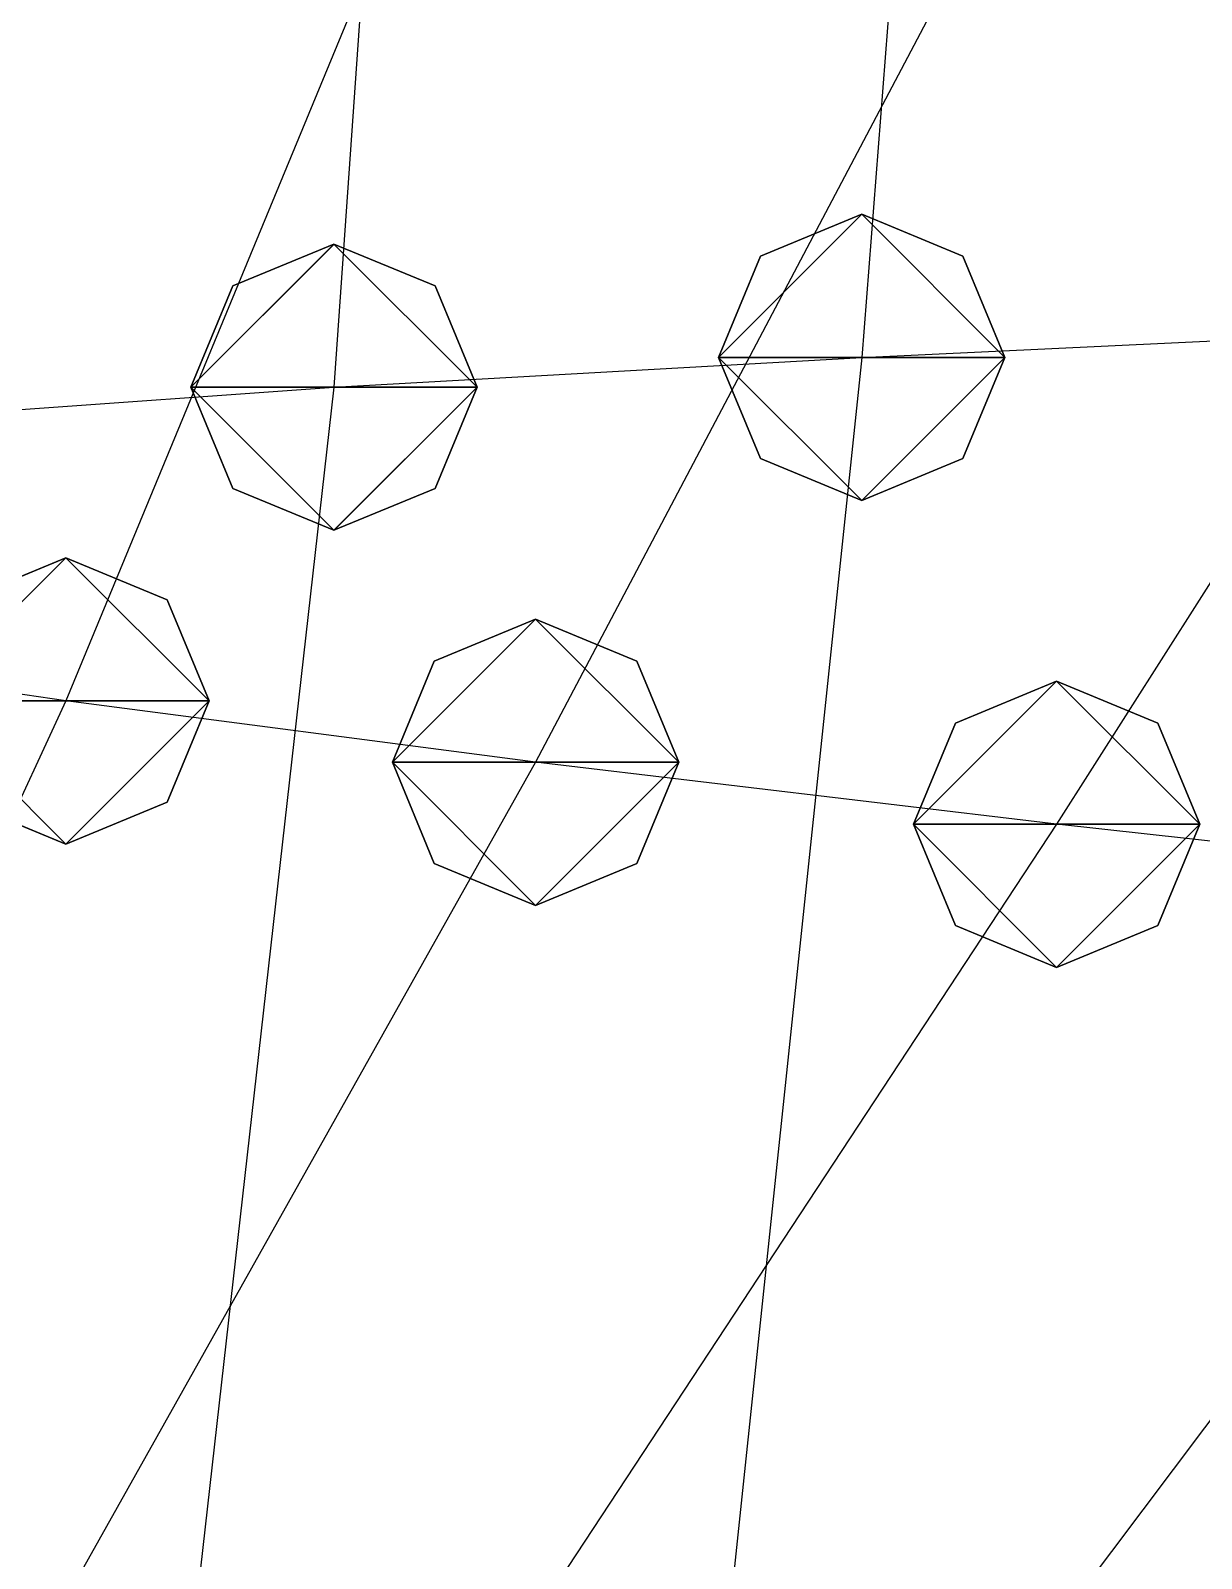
# Model space of a CAD drawing. Header units: metres. Extents: x -59 to 99, y -54 to 55.
# Drawn here: x -10.63 to -2.45, y 10.95 to 21.63 of the extents above; entities that cross this region are included whole.
import ezdxf

# ---------------------------------------------------------------- set-up
doc = ezdxf.new("R2010")
doc.units = ezdxf.units.M

msp = doc.modelspace()

# ---------------------------------------------------------------- linework, layer by layer
for p, q in [((-3.979496, 30.20476, -207.3226), (-4.827965, 19.344177, -211.30435)), ((-7.759264, 29.95406, -203.74216), (-8.514996, 19.135754, -208.32985)), ((-5.944851, 27.682869, -171.22601), (-10.388176, 16.943497, -176.94423)), ((-1.4426441, 27.250801, -165.05103), (-7.1069126, 16.515179, -170.82545)), ((3.3574066, 26.814945, -158.82263), (-3.4666595, 16.082058, -164.6391)), ((-4.827965, 20.344177, -211.30418), (-5.5350714, 20.051285, -211.30423)), ((-4.827965, 20.344177, -211.30418), (-5.5350714, 20.051285, -211.30423)), ((-4.827965, 20.344177, -211.30418), (-5.5350714, 20.051285, -211.30423)), ((-4.827965, 20.344177, -211.30418), (-5.5350714, 20.051285, -211.30423)), ((-4.120858, 20.051285, -211.30423), (-4.827965, 20.344177, -211.30418)), ((-4.120858, 20.051285, -211.30423), (-4.827965, 20.344177, -211.30418)), ((-4.120858, 20.051285, -211.30423), (-4.827965, 20.344177, -211.30418)), ((-4.120858, 20.051285, -211.30423), (-4.827965, 20.344177, -211.30418)), ((-8.514996, 20.135754, -208.32968), (-9.222102, 19.842861, -208.32973)), ((-8.514996, 20.135754, -208.32968), (-9.222102, 19.842861, -208.32973)), ((-8.514996, 20.135754, -208.32968), (-9.222102, 19.842861, -208.32973)), ((-8.514996, 20.135754, -208.32968), (-9.222102, 19.842861, -208.32973)), ((-7.807889, 19.842861, -208.32973), (-8.514996, 20.135754, -208.32968)), ((-7.807889, 19.842861, -208.32973), (-8.514996, 20.135754, -208.32968)), ((-7.807889, 19.842861, -208.32973), (-8.514996, 20.135754, -208.32968)), ((-7.807889, 19.842861, -208.32973), (-8.514996, 20.135754, -208.32968)), ((-5.5350714, 20.051285, -211.30423), (-5.827965, 19.344177, -211.30435)), ((-5.5350714, 20.051285, -211.30423), (-5.827965, 19.344177, -211.30435)), ((-5.5350714, 20.051285, -211.30423), (-5.827965, 19.344177, -211.30435)), ((-5.5350714, 20.051285, -211.30423), (-5.827965, 19.344177, -211.30435)), ((-3.8279648, 19.344177, -211.30435), (-4.120858, 20.051285, -211.30423)), ((-3.8279648, 19.344177, -211.30435), (-4.120858, 20.051285, -211.30423)), ((-3.8279648, 19.344177, -211.30435), (-4.120858, 20.051285, -211.30423)), ((-3.8279648, 19.344177, -211.30435), (-4.120858, 20.051285, -211.30423)), ((-9.222102, 19.842861, -208.32973), (-9.514996, 19.135754, -208.32985)), ((-9.222102, 19.842861, -208.32973), (-9.514996, 19.135754, -208.32985)), ((-9.222102, 19.842861, -208.32973), (-9.514996, 19.135754, -208.32985)), ((-9.222102, 19.842861, -208.32973), (-9.514996, 19.135754, -208.32985)), ((-7.5149956, 19.135754, -208.32985), (-7.807889, 19.842861, -208.32973)), ((-7.5149956, 19.135754, -208.32985), (-7.807889, 19.842861, -208.32973)), ((-7.5149956, 19.135754, -208.32985), (-7.807889, 19.842861, -208.32973)), ((-7.5149956, 19.135754, -208.32985), (-7.807889, 19.842861, -208.32973)), ((-4.827965, 19.344177, -211.30435), (-0.84846497, 19.529903, -213.96017)), ((-8.514996, 19.135754, -208.32985), (-4.827965, 19.344177, -211.30435)), ((-4.827965, 19.344177, -211.30435), (-5.967577, 8.505878, -215.6047)), ((-5.827965, 19.344177, -211.30435), (-5.5350714, 18.63707, -211.30447)), ((-5.827965, 19.344177, -211.30435), (-5.5350714, 18.63707, -211.30447)), ((-5.827965, 19.344177, -211.30435), (-5.5350714, 18.63707, -211.30447)), ((-5.827965, 19.344177, -211.30435), (-5.5350714, 18.63707, -211.30447)), ((-4.120858, 18.63707, -211.30447), (-3.8279648, 19.344177, -211.30435)), ((-4.120858, 18.63707, -211.30447), (-3.8279648, 19.344177, -211.30435)), ((-4.120858, 18.63707, -211.30447), (-3.8279648, 19.344177, -211.30435)), ((-4.120858, 18.63707, -211.30447), (-3.8279648, 19.344177, -211.30435)), ((-11.736084, 18.907043, -205.05502), (-8.514996, 19.135754, -208.32985)), ((-8.514996, 19.135754, -208.32985), (-9.736057, 8.338604, -213.21782)), ((-9.514996, 19.135754, -208.32985), (-9.222102, 18.428646, -208.32997)), ((-9.514996, 19.135754, -208.32985), (-9.222102, 18.428646, -208.32997)), ((-9.514996, 19.135754, -208.32985), (-9.222102, 18.428646, -208.32997)), ((-9.514996, 19.135754, -208.32985), (-9.222102, 18.428646, -208.32997)), ((-7.807889, 18.428646, -208.32997), (-7.5149956, 19.135754, -208.32985)), ((-7.807889, 18.428646, -208.32997), (-7.5149956, 19.135754, -208.32985)), ((-7.807889, 18.428646, -208.32997), (-7.5149956, 19.135754, -208.32985)), ((-7.807889, 18.428646, -208.32997), (-7.5149956, 19.135754, -208.32985)), ((-5.5350714, 18.63707, -211.30447), (-4.827965, 18.344177, -211.30452)), ((-5.5350714, 18.63707, -211.30447), (-4.827965, 18.344177, -211.30452)), ((-5.5350714, 18.63707, -211.30447), (-4.827965, 18.344177, -211.30452)), ((-5.5350714, 18.63707, -211.30447), (-4.827965, 18.344177, -211.30452)), ((-4.827965, 18.344177, -211.30452), (-4.120858, 18.63707, -211.30447)), ((-4.827965, 18.344177, -211.30452), (-4.120858, 18.63707, -211.30447)), ((-4.827965, 18.344177, -211.30452), (-4.120858, 18.63707, -211.30447)), ((-4.827965, 18.344177, -211.30452), (-4.120858, 18.63707, -211.30447)), ((-9.222102, 18.428646, -208.32997), (-8.514996, 18.135754, -208.33002)), ((-9.222102, 18.428646, -208.32997), (-8.514996, 18.135754, -208.33002)), ((-9.222102, 18.428646, -208.32997), (-8.514996, 18.135754, -208.33002)), ((-9.222102, 18.428646, -208.32997), (-8.514996, 18.135754, -208.33002)), ((-8.514996, 18.135754, -208.33002), (-7.807889, 18.428646, -208.32997)), ((-8.514996, 18.135754, -208.33002), (-7.807889, 18.428646, -208.32997)), ((-8.514996, 18.135754, -208.33002), (-7.807889, 18.428646, -208.32997)), ((-8.514996, 18.135754, -208.33002), (-7.807889, 18.428646, -208.32997)), ((-10.388176, 17.943497, -176.94406), (-11.095283, 17.650604, -176.9441)), ((-10.388176, 17.943497, -176.94406), (-11.095283, 17.650604, -176.9441)), ((-10.388176, 17.943497, -176.94406), (-11.095283, 17.650604, -176.9441)), ((-10.388176, 17.943497, -176.94406), (-11.095283, 17.650604, -176.9441)), ((-9.681069, 17.650604, -176.9441), (-10.388176, 17.943497, -176.94406)), ((-9.681069, 17.650604, -176.9441), (-10.388176, 17.943497, -176.94406)), ((-9.681069, 17.650604, -176.9441), (-10.388176, 17.943497, -176.94406)), ((-9.681069, 17.650604, -176.9441), (-10.388176, 17.943497, -176.94406)), ((-9.388176, 16.943497, -176.94423), (-9.681069, 17.650604, -176.9441)), ((-9.388176, 16.943497, -176.94423), (-9.681069, 17.650604, -176.9441)), ((-9.388176, 16.943497, -176.94423), (-9.681069, 17.650604, -176.9441)), ((-9.388176, 16.943497, -176.94423), (-9.681069, 17.650604, -176.9441)), ((-7.1069126, 17.515179, -170.82529), (-7.814019, 17.222286, -170.82533)), ((-7.1069126, 17.515179, -170.82529), (-7.814019, 17.222286, -170.82533)), ((-7.1069126, 17.515179, -170.82529), (-7.814019, 17.222286, -170.82533)), ((-7.1069126, 17.515179, -170.82529), (-7.814019, 17.222286, -170.82533)), ((-6.399806, 17.222286, -170.82533), (-7.1069126, 17.515179, -170.82529)), ((-6.399806, 17.222286, -170.82533), (-7.1069126, 17.515179, -170.82529)), ((-6.399806, 17.222286, -170.82533), (-7.1069126, 17.515179, -170.82529)), ((-6.399806, 17.222286, -170.82533), (-7.1069126, 17.515179, -170.82529)), ((-10.388176, 16.943497, -176.94423), (-13.147415, 17.354546, -182.82735)), ((-7.814019, 17.222286, -170.82533), (-8.106913, 16.515179, -170.82545)), ((-7.814019, 17.222286, -170.82533), (-8.106913, 16.515179, -170.82545)), ((-7.814019, 17.222286, -170.82533), (-8.106913, 16.515179, -170.82545)), ((-7.814019, 17.222286, -170.82533), (-8.106913, 16.515179, -170.82545)), ((-6.1069126, 16.515179, -170.82545), (-6.399806, 17.222286, -170.82533)), ((-6.1069126, 16.515179, -170.82545), (-6.399806, 17.222286, -170.82533)), ((-6.1069126, 16.515179, -170.82545), (-6.399806, 17.222286, -170.82533)), ((-6.1069126, 16.515179, -170.82545), (-6.399806, 17.222286, -170.82533)), ((-3.4666595, 17.082058, -164.63893), (-4.173766, 16.789165, -164.63898)), ((-3.4666595, 17.082058, -164.63893), (-4.173766, 16.789165, -164.63898)), ((-3.4666595, 17.082058, -164.63893), (-4.173766, 16.789165, -164.63898)), ((-3.4666595, 17.082058, -164.63893), (-4.173766, 16.789165, -164.63898)), ((-2.759553, 16.789165, -164.63898), (-3.4666595, 17.082058, -164.63893)), ((-2.759553, 16.789165, -164.63898), (-3.4666595, 17.082058, -164.63893)), ((-2.759553, 16.789165, -164.63898), (-3.4666595, 17.082058, -164.63893)), ((-2.759553, 16.789165, -164.63898), (-3.4666595, 17.082058, -164.63893)), ((-10.388176, 16.943497, -176.94423), (-15.353546, 6.2210655, -182.89804)), ((-7.1069126, 16.515179, -170.82545), (-10.388176, 16.943497, -176.94423)), ((-9.681069, 16.23639, -176.94435), (-9.388176, 16.943497, -176.94423)), ((-9.681069, 16.23639, -176.94435), (-9.388176, 16.943497, -176.94423)), ((-9.681069, 16.23639, -176.94435), (-9.388176, 16.943497, -176.94423)), ((-9.681069, 16.23639, -176.94435), (-9.388176, 16.943497, -176.94423)), ((-4.173766, 16.789165, -164.63898), (-4.4666595, 16.082058, -164.6391)), ((-4.173766, 16.789165, -164.63898), (-4.4666595, 16.082058, -164.6391)), ((-4.173766, 16.789165, -164.63898), (-4.4666595, 16.082058, -164.6391)), ((-4.173766, 16.789165, -164.63898), (-4.4666595, 16.082058, -164.6391)), ((-2.4666595, 16.082058, -164.6391), (-2.759553, 16.789165, -164.63898)), ((-2.4666595, 16.082058, -164.6391), (-2.759553, 16.789165, -164.63898)), ((-2.4666595, 16.082058, -164.6391), (-2.759553, 16.789165, -164.63898)), ((-2.4666595, 16.082058, -164.6391), (-2.759553, 16.789165, -164.63898)), ((-7.1069126, 16.515179, -170.82545), (-13.130486, 5.7850685, -176.6676)), ((-8.106913, 16.515179, -170.82545), (-7.814019, 15.808072, -170.82558)), ((-8.106913, 16.515179, -170.82545), (-7.814019, 15.808072, -170.82558)), ((-8.106913, 16.515179, -170.82545), (-7.814019, 15.808072, -170.82558)), ((-8.106913, 16.515179, -170.82545), (-7.814019, 15.808072, -170.82558)), ((-3.4666595, 16.082058, -164.6391), (-7.1069126, 16.515179, -170.82545)), ((-6.399806, 15.808072, -170.82558), (-6.1069126, 16.515179, -170.82545)), ((-6.399806, 15.808072, -170.82558), (-6.1069126, 16.515179, -170.82545)), ((-6.399806, 15.808072, -170.82558), (-6.1069126, 16.515179, -170.82545)), ((-6.399806, 15.808072, -170.82558), (-6.1069126, 16.515179, -170.82545)), ((-11.095283, 16.23639, -176.94435), (-10.388176, 15.943497, -176.9444)), ((-11.095283, 16.23639, -176.94435), (-10.388176, 15.943497, -176.9444)), ((-11.095283, 16.23639, -176.94435), (-10.388176, 15.943497, -176.9444)), ((-11.095283, 16.23639, -176.94435), (-10.388176, 15.943497, -176.9444)), ((-10.388176, 15.943497, -176.9444), (-9.681069, 16.23639, -176.94435)), ((-10.388176, 15.943497, -176.9444), (-9.681069, 16.23639, -176.94435)), ((-10.388176, 15.943497, -176.9444), (-9.681069, 16.23639, -176.94435)), ((-10.388176, 15.943497, -176.9444), (-9.681069, 16.23639, -176.94435)), ((-3.4666595, 16.082058, -164.6391), (-10.533787, 5.343014, -170.35037)), ((-4.4666595, 16.082058, -164.6391), (-4.173766, 15.374951, -164.63922)), ((-4.4666595, 16.082058, -164.6391), (-4.173766, 15.374951, -164.63922)), ((-4.4666595, 16.082058, -164.6391), (-4.173766, 15.374951, -164.63922)), ((-4.4666595, 16.082058, -164.6391), (-4.173766, 15.374951, -164.63922)), ((0.41587257, 15.657135, -158.55826), (-3.4666595, 16.082058, -164.6391)), ((-2.759553, 15.374951, -164.63922), (-2.4666595, 16.082058, -164.6391)), ((-2.759553, 15.374951, -164.63922), (-2.4666595, 16.082058, -164.6391)), ((-2.759553, 15.374951, -164.63922), (-2.4666595, 16.082058, -164.6391)), ((-2.759553, 15.374951, -164.63922), (-2.4666595, 16.082058, -164.6391)), ((-7.814019, 15.808072, -170.82558), (-7.1069126, 15.515179, -170.82562)), ((-7.814019, 15.808072, -170.82558), (-7.1069126, 15.515179, -170.82562)), ((-7.814019, 15.808072, -170.82558), (-7.1069126, 15.515179, -170.82562)), ((-7.814019, 15.808072, -170.82558), (-7.1069126, 15.515179, -170.82562)), ((-7.1069126, 15.515179, -170.82562), (-6.399806, 15.808072, -170.82558)), ((-7.1069126, 15.515179, -170.82562), (-6.399806, 15.808072, -170.82558)), ((-7.1069126, 15.515179, -170.82562), (-6.399806, 15.808072, -170.82558)), ((-7.1069126, 15.515179, -170.82562), (-6.399806, 15.808072, -170.82558)), ((0.41587257, 15.657135, -158.55826), (-7.661663, 4.9091797, -164.13815)), ((-4.173766, 15.374951, -164.63922), (-3.4666595, 15.082058, -164.63927)), ((-4.173766, 15.374951, -164.63922), (-3.4666595, 15.082058, -164.63927)), ((-4.173766, 15.374951, -164.63922), (-3.4666595, 15.082058, -164.63927)), ((-4.173766, 15.374951, -164.63922), (-3.4666595, 15.082058, -164.63927)), ((-3.4666595, 15.082058, -164.63927), (-2.759553, 15.374951, -164.63922)), ((-3.4666595, 15.082058, -164.63927), (-2.759553, 15.374951, -164.63922)), ((-3.4666595, 15.082058, -164.63927), (-2.759553, 15.374951, -164.63922)), ((-3.4666595, 15.082058, -164.63927), (-2.759553, 15.374951, -164.63922))]:
    msp.add_line(p, q)
for points in [[(-5.827965, 19.344177, -211.30435), (-5.5350714, 20.051285, -211.30423), (-4.827965, 20.344177, -211.30418), (-4.8278646, 20.344276, -211.30408)], [(-5.827965, 19.344177, -211.30435), (-5.5350714, 20.051285, -211.30423), (-4.827965, 20.344177, -211.30418), (-4.8278646, 20.344276, -211.30408)], [(-5.827965, 19.344177, -211.30435), (-5.5350714, 20.051285, -211.30423), (-4.827965, 20.344177, -211.30418), (-4.8278646, 20.344276, -211.30408)], [(-5.827965, 19.344177, -211.30435), (-5.5350714, 20.051285, -211.30423), (-4.827965, 20.344177, -211.30418), (-4.8278646, 20.344276, -211.30408)], [(-5.827965, 19.344177, -211.30435), (-4.827965, 20.344177, -211.30418), (-3.8279648, 19.344177, -211.30435), (-3.827865, 19.344276, -211.30424)], [(-5.827965, 19.344177, -211.30435), (-4.827965, 20.344177, -211.30418), (-3.8279648, 19.344177, -211.30435), (-3.827865, 19.344276, -211.30424)], [(-5.827965, 19.344177, -211.30435), (-4.827965, 20.344177, -211.30418), (-3.8279648, 19.344177, -211.30435), (-3.827865, 19.344276, -211.30424)], [(-5.827965, 19.344177, -211.30435), (-4.827965, 20.344177, -211.30418), (-3.8279648, 19.344177, -211.30435), (-3.827865, 19.344276, -211.30424)], [(-4.827965, 20.344177, -211.30418), (-4.120858, 20.051285, -211.30423), (-3.8279648, 19.344177, -211.30435), (-3.827865, 19.344276, -211.30424)], [(-4.827965, 20.344177, -211.30418), (-4.120858, 20.051285, -211.30423), (-3.8279648, 19.344177, -211.30435), (-3.827865, 19.344276, -211.30424)], [(-4.827965, 20.344177, -211.30418), (-4.120858, 20.051285, -211.30423), (-3.8279648, 19.344177, -211.30435), (-3.827865, 19.344276, -211.30424)], [(-4.827965, 20.344177, -211.30418), (-4.120858, 20.051285, -211.30423), (-3.8279648, 19.344177, -211.30435), (-3.827865, 19.344276, -211.30424)], [(-9.514996, 19.135754, -208.32985), (-9.222102, 19.842861, -208.32973), (-8.514996, 20.135754, -208.32968), (-8.514895, 20.135853, -208.32957)], [(-9.514996, 19.135754, -208.32985), (-9.222102, 19.842861, -208.32973), (-8.514996, 20.135754, -208.32968), (-8.514895, 20.135853, -208.32957)], [(-9.514996, 19.135754, -208.32985), (-9.222102, 19.842861, -208.32973), (-8.514996, 20.135754, -208.32968), (-8.514895, 20.135853, -208.32957)], [(-9.514996, 19.135754, -208.32985), (-9.222102, 19.842861, -208.32973), (-8.514996, 20.135754, -208.32968), (-8.514895, 20.135853, -208.32957)], [(-9.514996, 19.135754, -208.32985), (-8.514996, 20.135754, -208.32968), (-7.5149956, 19.135754, -208.32985), (-7.5148954, 19.135853, -208.32974)], [(-9.514996, 19.135754, -208.32985), (-8.514996, 20.135754, -208.32968), (-7.5149956, 19.135754, -208.32985), (-7.5148954, 19.135853, -208.32974)], [(-9.514996, 19.135754, -208.32985), (-8.514996, 20.135754, -208.32968), (-7.5149956, 19.135754, -208.32985), (-7.5148954, 19.135853, -208.32974)], [(-9.514996, 19.135754, -208.32985), (-8.514996, 20.135754, -208.32968), (-7.5149956, 19.135754, -208.32985), (-7.5148954, 19.135853, -208.32974)], [(-8.514996, 20.135754, -208.32968), (-7.807889, 19.842861, -208.32973), (-7.5149956, 19.135754, -208.32985), (-7.5148954, 19.135853, -208.32974)], [(-8.514996, 20.135754, -208.32968), (-7.807889, 19.842861, -208.32973), (-7.5149956, 19.135754, -208.32985), (-7.5148954, 19.135853, -208.32974)], [(-8.514996, 20.135754, -208.32968), (-7.807889, 19.842861, -208.32973), (-7.5149956, 19.135754, -208.32985), (-7.5148954, 19.135853, -208.32974)], [(-8.514996, 20.135754, -208.32968), (-7.807889, 19.842861, -208.32973), (-7.5149956, 19.135754, -208.32985), (-7.5148954, 19.135853, -208.32974)], [(-4.827965, 18.344177, -211.30452), (-5.5350714, 18.63707, -211.30447), (-5.827965, 19.344177, -211.30435), (-5.8278646, 19.344276, -211.30424)], [(-3.8279648, 19.344177, -211.30435), (-4.827965, 18.344177, -211.30452), (-5.827965, 19.344177, -211.30435), (-5.8278646, 19.344276, -211.30424)], [(-4.827965, 18.344177, -211.30452), (-5.5350714, 18.63707, -211.30447), (-5.827965, 19.344177, -211.30435), (-5.8278646, 19.344276, -211.30424)], [(-3.8279648, 19.344177, -211.30435), (-4.827965, 18.344177, -211.30452), (-5.827965, 19.344177, -211.30435), (-5.8278646, 19.344276, -211.30424)], [(-4.827965, 18.344177, -211.30452), (-5.5350714, 18.63707, -211.30447), (-5.827965, 19.344177, -211.30435), (-5.8278646, 19.344276, -211.30424)], [(-3.8279648, 19.344177, -211.30435), (-4.827965, 18.344177, -211.30452), (-5.827965, 19.344177, -211.30435), (-5.8278646, 19.344276, -211.30424)], [(-4.827965, 18.344177, -211.30452), (-5.5350714, 18.63707, -211.30447), (-5.827965, 19.344177, -211.30435), (-5.8278646, 19.344276, -211.30424)], [(-3.8279648, 19.344177, -211.30435), (-4.827965, 18.344177, -211.30452), (-5.827965, 19.344177, -211.30435), (-5.8278646, 19.344276, -211.30424)], [(-3.8279648, 19.344177, -211.30435), (-4.120858, 18.63707, -211.30447), (-4.827965, 18.344177, -211.30452), (-4.8278646, 18.344276, -211.30441)], [(-3.8279648, 19.344177, -211.30435), (-4.120858, 18.63707, -211.30447), (-4.827965, 18.344177, -211.30452), (-4.8278646, 18.344276, -211.30441)], [(-3.8279648, 19.344177, -211.30435), (-4.120858, 18.63707, -211.30447), (-4.827965, 18.344177, -211.30452), (-4.8278646, 18.344276, -211.30441)], [(-3.8279648, 19.344177, -211.30435), (-4.120858, 18.63707, -211.30447), (-4.827965, 18.344177, -211.30452), (-4.8278646, 18.344276, -211.30441)], [(-8.514996, 18.135754, -208.33002), (-9.222102, 18.428646, -208.32997), (-9.514996, 19.135754, -208.32985), (-9.514895, 19.135853, -208.32974)], [(-7.5149956, 19.135754, -208.32985), (-8.514996, 18.135754, -208.33002), (-9.514996, 19.135754, -208.32985), (-9.514895, 19.135853, -208.32974)], [(-8.514996, 18.135754, -208.33002), (-9.222102, 18.428646, -208.32997), (-9.514996, 19.135754, -208.32985), (-9.514895, 19.135853, -208.32974)], [(-7.5149956, 19.135754, -208.32985), (-8.514996, 18.135754, -208.33002), (-9.514996, 19.135754, -208.32985), (-9.514895, 19.135853, -208.32974)], [(-8.514996, 18.135754, -208.33002), (-9.222102, 18.428646, -208.32997), (-9.514996, 19.135754, -208.32985), (-9.514895, 19.135853, -208.32974)], [(-7.5149956, 19.135754, -208.32985), (-8.514996, 18.135754, -208.33002), (-9.514996, 19.135754, -208.32985), (-9.514895, 19.135853, -208.32974)], [(-8.514996, 18.135754, -208.33002), (-9.222102, 18.428646, -208.32997), (-9.514996, 19.135754, -208.32985), (-9.514895, 19.135853, -208.32974)], [(-7.5149956, 19.135754, -208.32985), (-8.514996, 18.135754, -208.33002), (-9.514996, 19.135754, -208.32985), (-9.514895, 19.135853, -208.32974)], [(-7.5149956, 19.135754, -208.32985), (-7.807889, 18.428646, -208.32997), (-8.514996, 18.135754, -208.33002), (-8.514895, 18.135853, -208.32991)], [(-7.5149956, 19.135754, -208.32985), (-7.807889, 18.428646, -208.32997), (-8.514996, 18.135754, -208.33002), (-8.514895, 18.135853, -208.32991)], [(-7.5149956, 19.135754, -208.32985), (-7.807889, 18.428646, -208.32997), (-8.514996, 18.135754, -208.33002), (-8.514895, 18.135853, -208.32991)], [(-7.5149956, 19.135754, -208.32985), (-7.807889, 18.428646, -208.32997), (-8.514996, 18.135754, -208.33002), (-8.514895, 18.135853, -208.32991)], [(-11.388176, 16.943497, -176.94423), (-11.095283, 17.650604, -176.9441), (-10.388176, 17.943497, -176.94406), (-10.388076, 17.943596, -176.94395)], [(-11.388176, 16.943497, -176.94423), (-11.095283, 17.650604, -176.9441), (-10.388176, 17.943497, -176.94406), (-10.388076, 17.943596, -176.94395)], [(-11.388176, 16.943497, -176.94423), (-11.095283, 17.650604, -176.9441), (-10.388176, 17.943497, -176.94406), (-10.388076, 17.943596, -176.94395)], [(-11.388176, 16.943497, -176.94423), (-11.095283, 17.650604, -176.9441), (-10.388176, 17.943497, -176.94406), (-10.388076, 17.943596, -176.94395)], [(-11.388176, 16.943497, -176.94423), (-10.388176, 17.943497, -176.94406), (-9.388176, 16.943497, -176.94423), (-9.388076, 16.943596, -176.94412)], [(-11.388176, 16.943497, -176.94423), (-10.388176, 17.943497, -176.94406), (-9.388176, 16.943497, -176.94423), (-9.388076, 16.943596, -176.94412)], [(-11.388176, 16.943497, -176.94423), (-10.388176, 17.943497, -176.94406), (-9.388176, 16.943497, -176.94423), (-9.388076, 16.943596, -176.94412)], [(-11.388176, 16.943497, -176.94423), (-10.388176, 17.943497, -176.94406), (-9.388176, 16.943497, -176.94423), (-9.388076, 16.943596, -176.94412)], [(-10.388176, 17.943497, -176.94406), (-9.681069, 17.650604, -176.9441), (-9.388176, 16.943497, -176.94423), (-9.388076, 16.943596, -176.94412)], [(-10.388176, 17.943497, -176.94406), (-9.681069, 17.650604, -176.9441), (-9.388176, 16.943497, -176.94423), (-9.388076, 16.943596, -176.94412)], [(-10.388176, 17.943497, -176.94406), (-9.681069, 17.650604, -176.9441), (-9.388176, 16.943497, -176.94423), (-9.388076, 16.943596, -176.94412)], [(-10.388176, 17.943497, -176.94406), (-9.681069, 17.650604, -176.9441), (-9.388176, 16.943497, -176.94423), (-9.388076, 16.943596, -176.94412)], [(-8.106913, 16.515179, -170.82545), (-7.814019, 17.222286, -170.82533), (-7.1069126, 17.515179, -170.82529), (-7.1068125, 17.515278, -170.82518)], [(-8.106913, 16.515179, -170.82545), (-7.814019, 17.222286, -170.82533), (-7.1069126, 17.515179, -170.82529), (-7.1068125, 17.515278, -170.82518)], [(-8.106913, 16.515179, -170.82545), (-7.814019, 17.222286, -170.82533), (-7.1069126, 17.515179, -170.82529), (-7.1068125, 17.515278, -170.82518)], [(-8.106913, 16.515179, -170.82545), (-7.814019, 17.222286, -170.82533), (-7.1069126, 17.515179, -170.82529), (-7.1068125, 17.515278, -170.82518)], [(-8.106913, 16.515179, -170.82545), (-7.1069126, 17.515179, -170.82529), (-6.1069126, 16.515179, -170.82545), (-6.1068125, 16.515278, -170.82535)], [(-8.106913, 16.515179, -170.82545), (-7.1069126, 17.515179, -170.82529), (-6.1069126, 16.515179, -170.82545), (-6.1068125, 16.515278, -170.82535)], [(-8.106913, 16.515179, -170.82545), (-7.1069126, 17.515179, -170.82529), (-6.1069126, 16.515179, -170.82545), (-6.1068125, 16.515278, -170.82535)], [(-8.106913, 16.515179, -170.82545), (-7.1069126, 17.515179, -170.82529), (-6.1069126, 16.515179, -170.82545), (-6.1068125, 16.515278, -170.82535)], [(-7.1069126, 17.515179, -170.82529), (-6.399806, 17.222286, -170.82533), (-6.1069126, 16.515179, -170.82545), (-6.1068125, 16.515278, -170.82535)], [(-7.1069126, 17.515179, -170.82529), (-6.399806, 17.222286, -170.82533), (-6.1069126, 16.515179, -170.82545), (-6.1068125, 16.515278, -170.82535)], [(-7.1069126, 17.515179, -170.82529), (-6.399806, 17.222286, -170.82533), (-6.1069126, 16.515179, -170.82545), (-6.1068125, 16.515278, -170.82535)], [(-7.1069126, 17.515179, -170.82529), (-6.399806, 17.222286, -170.82533), (-6.1069126, 16.515179, -170.82545), (-6.1068125, 16.515278, -170.82535)], [(-4.4666595, 16.082058, -164.6391), (-4.173766, 16.789165, -164.63898), (-3.4666595, 17.082058, -164.63893), (-3.4665596, 17.082157, -164.63882)], [(-4.4666595, 16.082058, -164.6391), (-4.173766, 16.789165, -164.63898), (-3.4666595, 17.082058, -164.63893), (-3.4665596, 17.082157, -164.63882)], [(-4.4666595, 16.082058, -164.6391), (-4.173766, 16.789165, -164.63898), (-3.4666595, 17.082058, -164.63893), (-3.4665596, 17.082157, -164.63882)], [(-4.4666595, 16.082058, -164.6391), (-4.173766, 16.789165, -164.63898), (-3.4666595, 17.082058, -164.63893), (-3.4665596, 17.082157, -164.63882)], [(-4.4666595, 16.082058, -164.6391), (-3.4666595, 17.082058, -164.63893), (-2.4666595, 16.082058, -164.6391), (-2.4665596, 16.082157, -164.63899)], [(-4.4666595, 16.082058, -164.6391), (-3.4666595, 17.082058, -164.63893), (-2.4666595, 16.082058, -164.6391), (-2.4665596, 16.082157, -164.63899)], [(-4.4666595, 16.082058, -164.6391), (-3.4666595, 17.082058, -164.63893), (-2.4666595, 16.082058, -164.6391), (-2.4665596, 16.082157, -164.63899)], [(-4.4666595, 16.082058, -164.6391), (-3.4666595, 17.082058, -164.63893), (-2.4666595, 16.082058, -164.6391), (-2.4665596, 16.082157, -164.63899)], [(-3.4666595, 17.082058, -164.63893), (-2.759553, 16.789165, -164.63898), (-2.4666595, 16.082058, -164.6391), (-2.4665596, 16.082157, -164.63899)], [(-3.4666595, 17.082058, -164.63893), (-2.759553, 16.789165, -164.63898), (-2.4666595, 16.082058, -164.6391), (-2.4665596, 16.082157, -164.63899)], [(-3.4666595, 17.082058, -164.63893), (-2.759553, 16.789165, -164.63898), (-2.4666595, 16.082058, -164.6391), (-2.4665596, 16.082157, -164.63899)], [(-3.4666595, 17.082058, -164.63893), (-2.759553, 16.789165, -164.63898), (-2.4666595, 16.082058, -164.6391), (-2.4665596, 16.082157, -164.63899)], [(-10.388176, 15.943497, -176.9444), (-11.095283, 16.23639, -176.94435), (-11.388176, 16.943497, -176.94423), (-11.388076, 16.943596, -176.94412)], [(-9.388176, 16.943497, -176.94423), (-10.388176, 15.943497, -176.9444), (-11.388176, 16.943497, -176.94423), (-11.388076, 16.943596, -176.94412)], [(-10.388176, 15.943497, -176.9444), (-11.095283, 16.23639, -176.94435), (-11.388176, 16.943497, -176.94423), (-11.388076, 16.943596, -176.94412)], [(-9.388176, 16.943497, -176.94423), (-10.388176, 15.943497, -176.9444), (-11.388176, 16.943497, -176.94423), (-11.388076, 16.943596, -176.94412)], [(-10.388176, 15.943497, -176.9444), (-11.095283, 16.23639, -176.94435), (-11.388176, 16.943497, -176.94423), (-11.388076, 16.943596, -176.94412)], [(-9.388176, 16.943497, -176.94423), (-10.388176, 15.943497, -176.9444), (-11.388176, 16.943497, -176.94423), (-11.388076, 16.943596, -176.94412)], [(-10.388176, 15.943497, -176.9444), (-11.095283, 16.23639, -176.94435), (-11.388176, 16.943497, -176.94423), (-11.388076, 16.943596, -176.94412)], [(-9.388176, 16.943497, -176.94423), (-10.388176, 15.943497, -176.9444), (-11.388176, 16.943497, -176.94423), (-11.388076, 16.943596, -176.94412)], [(-9.388176, 16.943497, -176.94423), (-9.681069, 16.23639, -176.94435), (-10.388176, 15.943497, -176.9444), (-10.388076, 15.943597, -176.94429)], [(-9.388176, 16.943497, -176.94423), (-9.681069, 16.23639, -176.94435), (-10.388176, 15.943497, -176.9444), (-10.388076, 15.943597, -176.94429)], [(-9.388176, 16.943497, -176.94423), (-9.681069, 16.23639, -176.94435), (-10.388176, 15.943497, -176.9444), (-10.388076, 15.943597, -176.94429)], [(-9.388176, 16.943497, -176.94423), (-9.681069, 16.23639, -176.94435), (-10.388176, 15.943497, -176.9444), (-10.388076, 15.943597, -176.94429)], [(-7.1069126, 15.515179, -170.82562), (-7.814019, 15.808072, -170.82558), (-8.106913, 16.515179, -170.82545), (-8.1068125, 16.515278, -170.82535)], [(-6.1069126, 16.515179, -170.82545), (-7.1069126, 15.515179, -170.82562), (-8.106913, 16.515179, -170.82545), (-8.1068125, 16.515278, -170.82535)], [(-7.1069126, 15.515179, -170.82562), (-7.814019, 15.808072, -170.82558), (-8.106913, 16.515179, -170.82545), (-8.1068125, 16.515278, -170.82535)], [(-6.1069126, 16.515179, -170.82545), (-7.1069126, 15.515179, -170.82562), (-8.106913, 16.515179, -170.82545), (-8.1068125, 16.515278, -170.82535)], [(-7.1069126, 15.515179, -170.82562), (-7.814019, 15.808072, -170.82558), (-8.106913, 16.515179, -170.82545), (-8.1068125, 16.515278, -170.82535)], [(-6.1069126, 16.515179, -170.82545), (-7.1069126, 15.515179, -170.82562), (-8.106913, 16.515179, -170.82545), (-8.1068125, 16.515278, -170.82535)], [(-7.1069126, 15.515179, -170.82562), (-7.814019, 15.808072, -170.82558), (-8.106913, 16.515179, -170.82545), (-8.1068125, 16.515278, -170.82535)], [(-6.1069126, 16.515179, -170.82545), (-7.1069126, 15.515179, -170.82562), (-8.106913, 16.515179, -170.82545), (-8.1068125, 16.515278, -170.82535)], [(-6.1069126, 16.515179, -170.82545), (-6.399806, 15.808072, -170.82558), (-7.1069126, 15.515179, -170.82562), (-7.1068125, 15.515279, -170.82552)], [(-6.1069126, 16.515179, -170.82545), (-6.399806, 15.808072, -170.82558), (-7.1069126, 15.515179, -170.82562), (-7.1068125, 15.515279, -170.82552)], [(-6.1069126, 16.515179, -170.82545), (-6.399806, 15.808072, -170.82558), (-7.1069126, 15.515179, -170.82562), (-7.1068125, 15.515279, -170.82552)], [(-6.1069126, 16.515179, -170.82545), (-6.399806, 15.808072, -170.82558), (-7.1069126, 15.515179, -170.82562), (-7.1068125, 15.515279, -170.82552)], [(-3.4666595, 15.082058, -164.63927), (-4.173766, 15.374951, -164.63922), (-4.4666595, 16.082058, -164.6391), (-4.4665594, 16.082157, -164.63899)], [(-2.4666595, 16.082058, -164.6391), (-3.4666595, 15.082058, -164.63927), (-4.4666595, 16.082058, -164.6391), (-4.4665594, 16.082157, -164.63899)], [(-3.4666595, 15.082058, -164.63927), (-4.173766, 15.374951, -164.63922), (-4.4666595, 16.082058, -164.6391), (-4.4665594, 16.082157, -164.63899)], [(-2.4666595, 16.082058, -164.6391), (-3.4666595, 15.082058, -164.63927), (-4.4666595, 16.082058, -164.6391), (-4.4665594, 16.082157, -164.63899)], [(-3.4666595, 15.082058, -164.63927), (-4.173766, 15.374951, -164.63922), (-4.4666595, 16.082058, -164.6391), (-4.4665594, 16.082157, -164.63899)], [(-2.4666595, 16.082058, -164.6391), (-3.4666595, 15.082058, -164.63927), (-4.4666595, 16.082058, -164.6391), (-4.4665594, 16.082157, -164.63899)], [(-3.4666595, 15.082058, -164.63927), (-4.173766, 15.374951, -164.63922), (-4.4666595, 16.082058, -164.6391), (-4.4665594, 16.082157, -164.63899)], [(-2.4666595, 16.082058, -164.6391), (-3.4666595, 15.082058, -164.63927), (-4.4666595, 16.082058, -164.6391), (-4.4665594, 16.082157, -164.63899)], [(-2.4666595, 16.082058, -164.6391), (-2.759553, 15.374951, -164.63922), (-3.4666595, 15.082058, -164.63927), (-3.4665596, 15.082158, -164.63916)], [(-2.4666595, 16.082058, -164.6391), (-2.759553, 15.374951, -164.63922), (-3.4666595, 15.082058, -164.63927), (-3.4665596, 15.082158, -164.63916)], [(-2.4666595, 16.082058, -164.6391), (-2.759553, 15.374951, -164.63922), (-3.4666595, 15.082058, -164.63927), (-3.4665596, 15.082158, -164.63916)], [(-2.4666595, 16.082058, -164.6391), (-2.759553, 15.374951, -164.63922), (-3.4666595, 15.082058, -164.63927), (-3.4665596, 15.082158, -164.63916)]]:
    msp.add_3dface(points)

doc.saveas('drawing.dxf')
